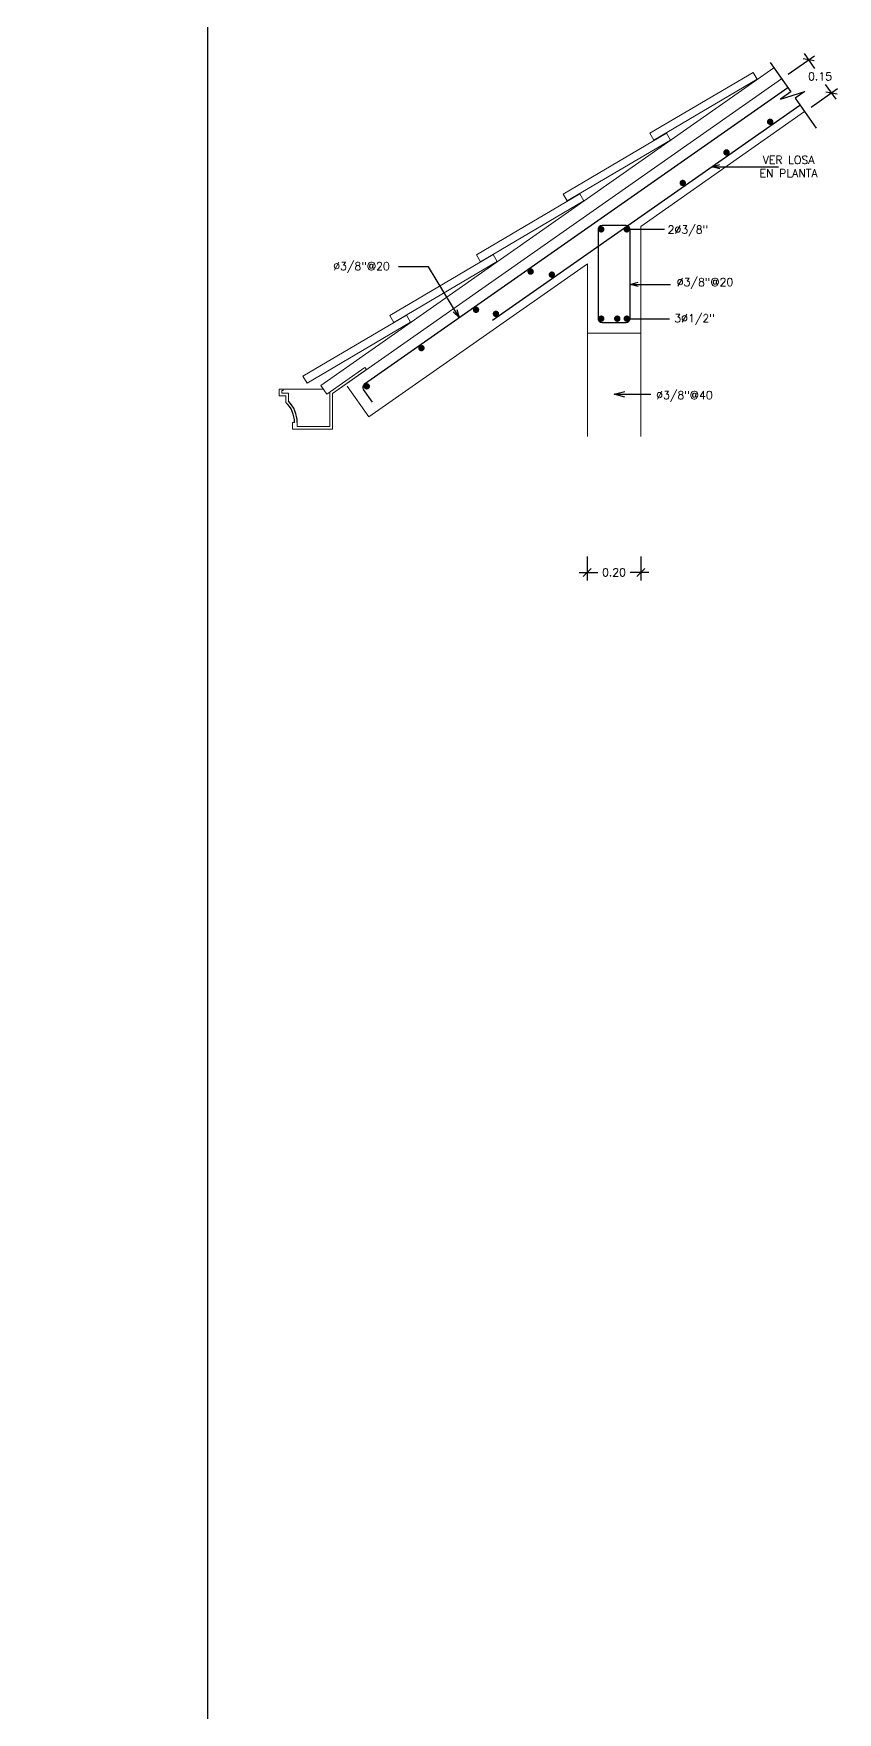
# Model space of a CAD drawing. Header units: metres. Extents: x -44 to 358, y -246 to 48.
# Drawn here: x 50.21 to 53.22, y 15.29 to 21.58 of the extents above; entities that cross this region are included whole.
import ezdxf

# ---------------------------------------------------------------- set-up
doc = ezdxf.new("R2010")
doc.units = ezdxf.units.M
doc.header["$LTSCALE"] = 0.3
doc.header["$PDMODE"] = 3
doc.linetypes.add('CONTINUA', pattern=[0])
doc.linetypes.add('HIDDEN', pattern=[9.525, 6.35, -3.175])
for name, color, linetype, lineweight in [('A-WALL', 7, 'Continuous', 30), ('MUROS', 7, 'Continuous', 15), ('SE-2', 252, 'Continuous', 9), ('VIGAS', 1, 'HIDDEN', 15)]:
    doc.layers.add(name, color=color, linetype=linetype, lineweight=lineweight)
for name, color, linetype in [('ACERO', 5, 'Continuous'), ('BP', 3, 'Continuous'), ('DIMTEXTO', 4, 'Continuous')]:
    doc.layers.add(name, color=color, linetype=linetype)
doc.styles.add('SMPLEX', font='simplex.shx')
doc.dimstyles.new('D-15', dxfattribs={"dimscale": 0.15, "dimtxt": 0.2, "dimasz": 0.2, "dimexe": 0.18, "dimexo": 0.2, "dimgap": 0.1, "dimtad": 0, "dimtih": 1, "dimtoh": 1, "dimzin": 0, "dimdsep": 46, "dimtxsty": 'SMPLEX', "dimblk": 'OBLIQUE', "dimcen": 0.09, "dimdle": 0.2, "dimclrd": 4, "dimclre": 4, "dimclrt": 4, "dimadec": 0, "dimazin": 0, "dimtfac": 1, "dimtofl": 0, "dimtmove": 0, "dimatfit": 3, "dimldrblk": 'OPEN30', "dimfxl": 1, "dimtolj": 1, "dimtzin": 0, "dimarcsym": 0})
doc.dimstyles.new('D-20', dxfattribs={"dimscale": 0.2, "dimtxt": 0.2, "dimasz": 0.2, "dimexe": 0.18, "dimexo": 0.2, "dimgap": 0.1, "dimtad": 0, "dimtih": 1, "dimtoh": 1, "dimzin": 0, "dimdsep": 46, "dimtxsty": 'SMPLEX', "dimblk": 'OBLIQUE', "dimcen": 0.09, "dimdle": 0.2, "dimclrd": 4, "dimclre": 4, "dimclrt": 4, "dimadec": 0, "dimazin": 0, "dimtfac": 1, "dimtofl": 0, "dimtmove": 0, "dimatfit": 3, "dimldrblk": 'OPEN30', "dimfxl": 0.5, "dimfxlon": 1, "dimtolj": 1, "dimtzin": 0, "dimarcsym": 0})

# ---------------------------------------------------------------- blocks, each defined once
blk = doc.blocks.new('_OBLIQUE')
at = {"color": 0, "linetype": 'ByBlock'}
blk.add_line((-0.5, -0.5), (0.5, 0.5), dxfattribs=at)
blk = doc.blocks.new('*D967')
at = {"layer": 'DEFPOINTS', "color": 0, "transparency": 16777216}
for p in [(53.1162, 21.4848), (53.0148, 21.414), (53.1007, 21.291)]:
    blk.add_point(p, dxfattribs=at)
at = {"layer": 'DIMTEXTO', "color": 4, "lineweight": -2, "transparency": 16777216}
for p, q in [((53.0394, 21.4311), (53.1383, 21.5003)), ((53.099, 21.5094), (53.1382, 21.4534)), ((53.1253, 21.3082), (53.2243, 21.3774)), ((53.2193, 21.3373), (53.1801, 21.3934))]:
    blk.add_line(p, q, dxfattribs=at)
at = {"layer": 'DIMTEXTO', "color": 4, "lineweight": -2, "transparency": 16777216, "xscale": 0.03, "yscale": 0.03, "zscale": 0.03}
for p, rotation in [((53.1162, 21.4848), 124.9502771281057), ((53.2021, 21.3619), 304.9502771281057)]:
    blk.add_blockref('_OBLIQUE', p, dxfattribs=dict(at, rotation=rotation))
at = {"layer": 'DIMTEXTO', "color": 4, "transparency": 16777216, "insert": (53.1592, 21.4234), "char_height": 0.03, "attachment_point": 5, "style": 'SMPLEX'}
blk.add_mtext('\\A1;0.15', dxfattribs=at)
blk = doc.blocks.new('_Open30')
at = {"color": 0, "lineweight": -2}
for p, q in [((-1, 0.27), (0, 0)), ((0, 0), (-1, -0.27)), ((0, 0), (-1, 0))]:
    blk.add_line(p, q, dxfattribs=at)
blk = doc.blocks.new('*D968')
at = {"layer": 'DEFPOINTS', "color": 0, "transparency": 16777216}
for p in [(52.2865, 20.141), (52.4865, 20.141), (52.4865, 19.564)]:
    blk.add_point(p, dxfattribs=at)
at = {"layer": 'DIMTEXTO', "color": 4, "lineweight": -2, "transparency": 16777216}
for p, q in [((52.2865, 19.624), (52.2865, 19.534)), ((52.4865, 19.624), (52.4865, 19.534)), ((52.2565, 19.564), (52.3258, 19.564)), ((52.5165, 19.564), (52.4472, 19.564))]:
    blk.add_line(p, q, dxfattribs=at)
at = {"layer": 'DIMTEXTO', "color": 4, "lineweight": -2, "transparency": 16777216, "xscale": 0.03, "yscale": 0.03, "zscale": 0.03, "rotation": 180}
blk.add_blockref('_OBLIQUE', (52.2865, 19.564), dxfattribs=at)
at = {"layer": 'DIMTEXTO', "color": 4, "lineweight": -2, "transparency": 16777216, "xscale": 0.03, "yscale": 0.03, "zscale": 0.03}
blk.add_blockref('_OBLIQUE', (52.4865, 19.564), dxfattribs=at)
at = {"layer": 'DIMTEXTO', "color": 4, "transparency": 16777216, "insert": (52.3865, 19.564), "char_height": 0.03, "attachment_point": 5, "style": 'SMPLEX'}
blk.add_mtext('\\A1;0.20', dxfattribs=at)
blk = doc.blocks.new('*U963')
at = {"layer": 'ACERO', "const_width": 0.012}
blk.add_lwpolyline([(-0.006, 0, -1), (0.006, 0, -1)], format="xyb", close=True, dxfattribs=at)
blk = doc.blocks.new('*U964')
at = {"layer": 'DIMTEXTO', "color": 0, "linetype": 'ByBlock', "lineweight": -2, "transparency": 16777216}
for p in [(0.4096, 0.2868), (0.2048, 0.1434), (0, 0)]:
    blk.add_blockref('*U963', p, dxfattribs=at)

msp = doc.modelspace()

# ---------------------------------------------------------------- linework, layer by layer
at = {"layer": 'A-WALL'}
for radius, end in [(0.1124317, 45.06538239), (0.1024317, 47.34154537)]:
    msp.add_arc((51.0863685, 20.125753), radius, 0.24641708, end, dxfattribs=at)
at = {"layer": 'ACERO'}
for p, q in [((51.4512467, 20.2703232), (53.0377378, 21.3811963)), ((51.9315079, 20.5089438), (53.0835172, 21.3155895)), ((51.4805437, 20.2023311), (51.447563, 20.2494323))]:
    msp.add_line(p, q, dxfattribs=at)
at = {"layer": 'ACERO', "const_width": 0.012}
for points in [[(52.9780923, 21.2531395, 1), (52.9660923, 21.2531395, 1)], [(52.8142619, 21.1384242, 1), (52.8022619, 21.1384242, 1)], [(52.6504315, 21.0237089, 1), (52.6384315, 21.0237089, 1)], [(52.3325137, 20.849934, 1), (52.3445137, 20.849934, 1)], [(52.4405158, 20.849934, -1), (52.4285158, 20.849934, -1)], [(52.1594569, 20.6799248, 1), (52.1474569, 20.6799248, 1)], [(51.9497976, 20.5331198, 1), (51.9377976, 20.5331198, 1)], [(52.3325137, 20.5150219, -1), (52.3445137, 20.5150219, -1)], [(52.4046881, 20.5150219, 1), (52.3926881, 20.5150219, 1)], [(52.4405158, 20.5150219, 1), (52.4285158, 20.5150219, 1)], [(51.4535622, 20.2614325, -1), (51.4655622, 20.2614325, -1)]]:
    msp.add_lwpolyline(points, format="xyb", close=True, dxfattribs=at)
at = {"layer": 'ACERO'}
msp.add_lwpolyline([(52.3415148, 20.5009406), (52.4315148, 20.5009406, 0.414213562), (52.4465148, 20.5159406), (52.4465148, 20.8490153, 0.414213562), (52.4315148, 20.8640153), (52.3415148, 20.8640153, 0.414213562), (52.3265148, 20.8490153), (52.3265148, 20.5159406, 0.414213562)], format="xyb", close=True, dxfattribs=at)
msp.add_arc((51.4598503, 20.258036), 0.015, 125, 215, dxfattribs=at)
at = {"layer": 'BP', "linetype": 'CONTINUA', "ltscale": 5}
msp.add_lwpolyline([(0, 37.6335309), (50.8625687, 37.6335309), (50.8625687, 0), (0, 0)], close=True, dxfattribs=at)
msp.add_lwpolyline([(0, 37.6335309), (50.8625687, 37.6335309), (50.8625687, 0), (0, 0)], close=True, dxfattribs=at)
at = {"layer": 'DIMTEXTO'}
for p, q in [((52.4345158, 20.849934), (52.5758226, 20.849934)), ((52.4345158, 20.5150219), (52.5946309, 20.5150219))]:
    msp.add_line(p, q, dxfattribs=at)
at = {"layer": 'DIMTEXTO', "color": 3}
msp.add_lwpolyline([(52.9722296, 21.4747517), (53.0490458, 21.3650468), (53.0106426, 21.3381566), (53.1023369, 21.3670383), (53.0655357, 21.3412698), (53.1441959, 21.2289314)], dxfattribs=at)
at = {"layer": 'MUROS'}
for p, q in [((51.2868461, 20.2650784), (52.9861159, 21.45492)), ((51.3097891, 20.2323124), (51.4526942, 20.3323756)), ((51.45843, 20.3241841), (51.4526942, 20.3323756)), ((51.330779, 20.2348019), (51.45843, 20.3241841)), ((51.130779, 20.2511383), (51.130779, 20.2261237)), ((51.145779, 20.2511383), (51.130779, 20.2511383)), ((51.155779, 20.2261237), (51.130779, 20.2261237)), ((51.140779, 20.2461383), (51.140779, 20.2361237)), ((51.145779, 20.2461383), (51.140779, 20.2461383)), ((51.165779, 20.2361237), (51.140779, 20.2361237)), ((51.145779, 20.2511383), (51.145779, 20.2461383)), ((51.155779, 20.2261237), (51.155779, 20.2008584)), ((51.165779, 20.2361237), (51.165779, 20.205345)), ((51.3097891, 20.2323124), (51.2868461, 20.2650784)), ((51.320779, 20.1111383), (51.320779, 20.2400076)), ((51.330779, 20.1011383), (51.330779, 20.2348019)), ((51.180779, 20.1011383), (51.180779, 20.1261936)), ((51.1887993, 20.1261936), (51.180779, 20.1261936)), ((51.330779, 20.1011383), (51.180779, 20.1011383)), ((51.1987992, 20.1262366), (51.1987992, 20.1111383)), ((51.320779, 20.1111383), (51.1987992, 20.1111383))]:
    msp.add_line(p, q, dxfattribs=at)
at = {"layer": 'SE-2'}
msp.add_line((51.145779, 20.2511383), (51.2966071, 20.2511383), dxfattribs=at)
for points in [[(52.9084888, 21.4382836), (52.5209402, 21.2098418), (52.5361742, 21.1839976), (52.9237227, 21.4124394)], [(52.5833395, 21.2106117), (52.1957909, 20.9821699), (52.2110249, 20.9563256), (52.5985735, 21.1847674)], [(52.2581902, 20.9829397), (51.8706416, 20.7544979), (51.8858756, 20.7286537), (52.2734242, 20.9570955)], [(51.933041, 20.7552678), (51.5454924, 20.526826), (51.5607264, 20.5009817), (51.948275, 20.7294235)], [(51.6231257, 20.5017515), (51.2355771, 20.2733097), (51.2203431, 20.299154), (51.6078917, 20.5275958)]]:
    msp.add_lwpolyline(points, close=True, dxfattribs=at)
at = {"layer": 'VIGAS', "linetype": 'Continuous', "lineweight": 0}
for p, q in [((51.330779, 20.2348019), (53.0147947, 21.4139624)), ((52.4865148, 20.8609406), (53.1007245, 21.2910149)), ((52.4865148, 20.8609406), (52.4865148, 20.0729065)), ((51.4668155, 20.1469395), (52.2865148, 20.7208991)), ((52.2865148, 20.7208991), (52.2865148, 20.0729065)), ((52.4865148, 20.4609406), (52.2865148, 20.4609406)), ((51.4668155, 20.1469395), (51.3865148, 20.2616207))]:
    msp.add_line(p, q, dxfattribs=at)

# ---------------------------------------------------------------- block references
at = {"layer": 'DIMTEXTO'}
msp.add_blockref('*U964', (51.6643502, 20.4048266), dxfattribs=at)

# ---------------------------------------------------------------- texts
at = {"layer": 'DIMTEXTO', "color": 4, "char_height": 0.03, "attachment_point": 5, "style": 'SMPLEX'}
for s, insert in [('VER LOSA\\PEN PLANTA', (53.0410076, 21.0851303)), ('2%%C3/8"', (52.6632464, 20.8437488)), ('%%C3/8"@20', (51.4397301, 20.7068615)), ('%%C3/8"@20', (52.7278019, 20.6470412)), ('3%%C1/2"', (52.6882743, 20.5114971)), ('%%C3/8"@40', (52.6506286, 20.2235029))]:
    msp.add_mtext(s, dxfattribs=dict(at, insert=insert))

# ---------------------------------------------------------------- dimensions: what is measured, and where the dimension line sits
at = {"layer": 'DIMTEXTO'}
dim = msp.add_aligned_dim(p1=(53.1007245, 21.2910149), p2=(53.0147947, 21.4139624), distance=-0.123723, dimstyle='D-15', dxfattribs=at)
dim.commit()
dim.dimension.update_dxf_attribs({"geometry": '*D967', "text_midpoint": (53.1591691, 21.4233652)})
dim = msp.add_linear_dim(base=(52.4865148, 19.5639906), p1=(52.2865148, 20.1410023), p2=(52.4865148, 20.1410023), dimstyle='D-15', override={"dimexe": 0.2, "dimexo": 0.1, "dimfxl": 0.4, "dimfxlon": 1}, dxfattribs=at)
dim.commit()
dim.dimension.update_dxf_attribs({"geometry": '*D968', "text_midpoint": (52.3865148, 19.5639906)})

# ---------------------------------------------------------------- leaders
for points in [[(52.753666, 21.0846251), (53.0038584, 21.0846251)], [(51.8064355, 20.5190292), (51.690969, 20.7088357), (51.5782689, 20.7088357)], [(52.4465148, 20.6434137), (52.5980822, 20.6434137)]]:
    msp.add_leader(points, dimstyle='D-15', override={"dimgap": 0.1, "dimtad": 0}, dxfattribs=at)
at = {"layer": 'DIMTEXTO', "color": 1}
msp.add_leader([(52.3865148, 20.2315361), (52.5241292, 20.2315361)], dimstyle='D-20', dxfattribs=at)

doc.saveas('drawing.dxf')
